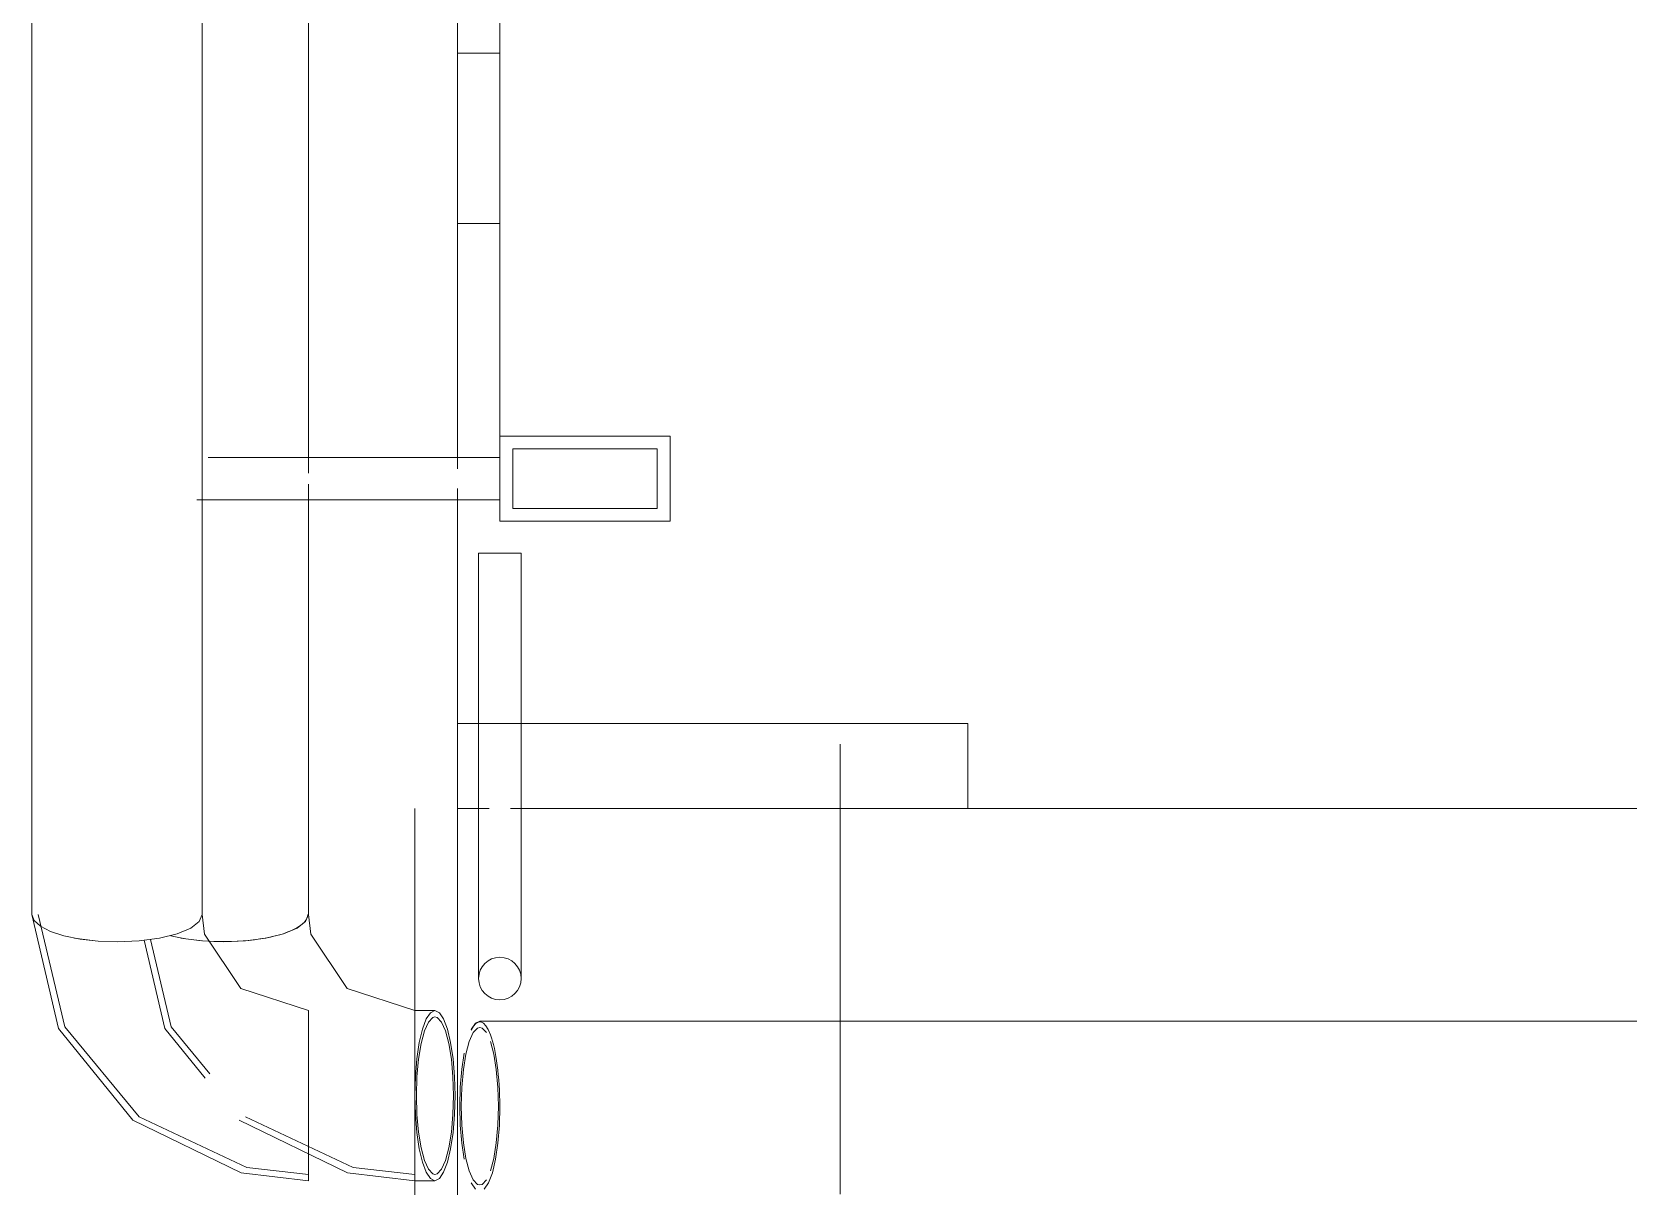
# Model space of a CAD drawing. Header units: millimetres. Extents: x -537608 to 253996, y -217170 to 186033.
# Drawn here: x -366101.4 to -365726.2, y -54589.4 to -54318.1 of the extents above; entities that cross this region are included whole.
import ezdxf

# ---------------------------------------------------------------- set-up
doc = ezdxf.new("R2010")
doc.units = ezdxf.units.MM
doc.layers.add('PDF _Геометрия', color=7, linetype='Continuous')

msp = doc.modelspace()

# ---------------------------------------------------------------- linework, layer by layer
at = {"layer": 'PDF _Геометрия', "lineweight": 9}
for p, q in [((-366101.375, -54160.697), (-366101.375, -54525.5883)), ((-366061.3731, -54525.5883), (-366061.3731, -54160.697)), ((-366036.373, -54421.846), (-366036.373, -54264.4349)), ((-365991.3762, -54265.6406), (-365991.3762, -54363.1436)), ((-366001.3746, -54323.1417), (-365991.3762, -54323.1417)), ((-365991.3762, -54323.1417), (-365991.3762, -54420.6404)), ((-365991.3762, -54363.1436), (-366001.3746, -54363.1436)), ((-365988.3707, -54430.1435), (-365988.3707, -54416.1407)), ((-365954.3713, -54416.1407), (-365954.3713, -54430.1435)), ((-365951.3744, -54433.1405), (-365951.3744, -54413.1438)), ((-366059.9091, -54418.143), (-366056.3696, -54418.143)), ((-366056.3696, -54418.143), (-365991.3762, -54418.143)), ((-365991.3762, -54418.143), (-366037.4409, -54418.143)), ((-365991.3762, -54418.3109), (-365991.3762, -54418.143)), ((-365991.3762, -54418.143), (-365991.3762, -54418.3109)), ((-365991.3762, -54418.3109), (-365991.3762, -54418.143)), ((-365991.3762, -54418.143), (-365991.3762, -54418.3109)), ((-365991.3762, -54418.8104), (-365991.3762, -54418.3109)), ((-365991.3762, -54418.3109), (-365991.3762, -54418.8104)), ((-365991.3762, -54418.8104), (-365991.3762, -54418.3109)), ((-365991.3762, -54418.3109), (-365991.3762, -54418.8104)), ((-365991.3762, -54419.607), (-365991.3762, -54418.8104)), ((-365991.3762, -54418.8104), (-365991.3762, -54419.607)), ((-365991.3762, -54419.607), (-365991.3762, -54418.8104)), ((-365991.3762, -54418.8104), (-365991.3762, -54419.607)), ((-365991.3762, -54420.6404), (-365991.3762, -54419.607)), ((-365991.3762, -54419.607), (-365991.3762, -54420.6404)), ((-365991.3762, -54420.6404), (-365991.3762, -54419.607)), ((-365991.3762, -54419.607), (-365991.3762, -54420.6404)), ((-365991.3762, -54420.6404), (-365991.3762, -54421.846)), ((-365991.3762, -54421.846), (-365991.3762, -54423.1421)), ((-365991.3762, -54423.1421), (-365991.3762, -54424.4339)), ((-366036.373, -54525.5883), (-366036.373, -54424.4339)), ((-365991.3762, -54424.4339), (-365991.3762, -54425.6438)), ((-365991.3762, -54425.6438), (-365991.3762, -54426.6773)), ((-365991.3762, -54426.6773), (-365991.3762, -54425.6438)), ((-365991.3762, -54425.6438), (-365991.3762, -54426.6773)), ((-365991.3762, -54426.6773), (-365991.3762, -54425.6438)), ((-365991.3762, -54425.6438), (-365991.3762, -54433.1405)), ((-365991.3762, -54426.6773), (-365991.3762, -54427.4739)), ((-365991.3762, -54427.4739), (-365991.3762, -54426.6773)), ((-365991.3762, -54426.6773), (-365991.3762, -54427.4739)), ((-365991.3762, -54427.4739), (-365991.3762, -54426.6773)), ((-365991.3762, -54427.4739), (-365991.3762, -54427.9733)), ((-365991.3762, -54427.9733), (-365991.3762, -54427.4739)), ((-365991.3762, -54427.4739), (-365991.3762, -54427.9733)), ((-365991.3762, -54427.9733), (-365991.3762, -54427.4739)), ((-365991.3762, -54427.9733), (-365991.3762, -54428.1413)), ((-365991.3762, -54428.1413), (-365991.3762, -54427.9733)), ((-365991.3762, -54427.9733), (-365991.3762, -54428.1413)), ((-365991.3762, -54428.1413), (-365991.3762, -54427.9733)), ((-366056.3696, -54428.1413), (-366062.596, -54428.1413)), ((-365991.3762, -54428.1413), (-366056.3696, -54428.1413)), ((-366037.4064, -54428.1413), (-365991.3762, -54428.1413)), ((-365996.3711, -54515.6675), (-365996.3711, -54440.6715)), ((-365996.3711, -54440.6715), (-365996.3711, -54515.6675)), ((-365996.1989, -54440.6715), (-365996.3711, -54440.6715)), ((-365996.3711, -54440.6715), (-365996.1989, -54440.6715)), ((-365996.1989, -54440.6715), (-365996.3711, -54440.6715)), ((-365996.3711, -54440.6715), (-365996.1989, -54440.6715)), ((-365995.6994, -54440.6715), (-365996.1989, -54440.6715)), ((-365996.1989, -54440.6715), (-365995.6994, -54440.6715)), ((-365995.6994, -54440.6715), (-365996.1989, -54440.6715)), ((-365996.1989, -54440.6715), (-365995.6994, -54440.6715)), ((-365994.9071, -54440.6715), (-365995.6994, -54440.6715)), ((-365995.6994, -54440.6715), (-365994.9071, -54440.6715)), ((-365994.9071, -54440.6715), (-365995.6994, -54440.6715)), ((-365995.6994, -54440.6715), (-365994.9071, -54440.6715)), ((-365994.9071, -54440.6715), (-365993.8737, -54440.6715)), ((-365993.8737, -54440.6715), (-365992.668, -54440.6715)), ((-365992.668, -54440.6715), (-365991.3762, -54440.6715)), ((-365991.3762, -54440.6715), (-365990.0759, -54440.6715)), ((-365990.0759, -54440.6715), (-365988.8702, -54440.6715)), ((-365988.8702, -54440.6715), (-365987.8368, -54440.6715)), ((-365987.8368, -54440.6715), (-365987.0445, -54440.6715)), ((-365987.0445, -54440.6715), (-365987.8368, -54440.6715)), ((-365987.8368, -54440.6715), (-365987.0445, -54440.6715)), ((-365987.0445, -54440.6715), (-365987.8368, -54440.6715)), ((-365987.0445, -54440.6715), (-365986.545, -54440.6715)), ((-365986.545, -54440.6715), (-365987.0445, -54440.6715)), ((-365987.0445, -54440.6715), (-365986.545, -54440.6715)), ((-365986.545, -54440.6715), (-365987.0445, -54440.6715)), ((-365986.545, -54440.6715), (-365986.3728, -54440.6715)), ((-365986.3728, -54440.6715), (-365986.545, -54440.6715)), ((-365986.545, -54440.6715), (-365986.3728, -54440.6715)), ((-365986.3728, -54440.6715), (-365986.545, -54440.6715)), ((-365986.3728, -54515.6675), (-365986.3728, -54440.6715)), ((-365986.3728, -54440.6715), (-365986.3728, -54515.6675)), ((-365881.3689, -54480.6691), (-366001.3746, -54480.6691)), ((-365881.3689, -54500.67), (-365881.3689, -54480.6691)), ((-365996.3711, -54515.6675), (-365996.3711, -54519.2026)), ((-365996.3711, -54519.2026), (-365996.3711, -54515.6675)), ((-365986.3728, -54532.0515), (-365986.3728, -54515.6675)), ((-365986.3728, -54515.6675), (-365986.3728, -54532.0515)), ((-365996.3711, -54519.2026), (-365996.3711, -54534.5576)), ((-365996.3711, -54534.5576), (-365996.3711, -54519.2026)), ((-366101.375, -54525.5883), (-366100.8669, -54527.0222)), ((-366101.375, -54525.5883), (-366095.1229, -54552.3754)), ((-366100.8669, -54527.0222), (-366099.3943, -54528.3828)), ((-366099.8765, -54525.5883), (-366093.6244, -54552.0223)), ((-366099.3943, -54528.3828), (-366097.0088, -54529.6057)), ((-366067.2292, -54530.144), (-366064.0514, -54528.8092)), ((-366064.0514, -54528.8092), (-366067.2292, -54530.144)), ((-366064.0514, -54528.8092), (-366062.0535, -54527.2547)), ((-366062.0535, -54527.2547), (-366064.0514, -54528.8092)), ((-366062.0535, -54527.2547), (-366061.3731, -54525.5883)), ((-366061.3731, -54525.5883), (-366062.0535, -54527.2547)), ((-366060.8478, -54530.1913), (-366061.3731, -54525.5883)), ((-366042.2291, -54530.144), (-366039.0513, -54528.8092)), ((-366039.0513, -54528.8092), (-366037.0533, -54527.2547)), ((-366037.0533, -54527.2547), (-366036.373, -54525.5883)), ((-366035.8477, -54530.1913), (-366036.373, -54525.5883)), ((-366097.0088, -54529.6057), (-366093.8397, -54530.6263)), ((-366093.8397, -54530.6263), (-366090.0505, -54531.3927)), ((-366091.3767, -54531.1688), (-366086.5454, -54531.8146)), ((-366090.0505, -54531.3927), (-366085.8307, -54531.8707)), ((-366085.8307, -54531.8707), (-366081.3697, -54532.0343)), ((-366081.3697, -54532.0343), (-366076.1941, -54531.8146)), ((-366076.1941, -54531.8146), (-366081.3697, -54532.0343)), ((-366076.1941, -54531.8146), (-366071.3715, -54531.1688)), ((-366071.3715, -54531.1688), (-366076.1941, -54531.8146)), ((-366074.9626, -54531.6467), (-366070.1227, -54552.3754)), ((-366073.49, -54531.453), (-366068.6243, -54552.0223)), ((-366071.3715, -54531.1688), (-366067.2292, -54530.144)), ((-366067.2292, -54530.144), (-366071.3715, -54531.1688)), ((-366066.3766, -54531.1688), (-366061.5453, -54531.8146)), ((-366052.2705, -54543.0101), (-366060.8478, -54530.1913)), ((-366056.3696, -54532.0343), (-366051.194, -54531.8146)), ((-366051.194, -54531.8146), (-366046.3713, -54531.1688)), ((-366046.3713, -54531.1688), (-366042.2291, -54530.144)), ((-366027.2704, -54543.0101), (-366035.8477, -54530.1913)), ((-365986.3728, -54540.4178), (-365986.3728, -54532.0515)), ((-365986.3728, -54532.0515), (-365986.3728, -54540.4178)), ((-365996.3711, -54534.5576), (-365996.3711, -54540.6676)), ((-365996.3711, -54540.6676), (-365996.3711, -54534.5576)), ((-365986.3728, -54540.6676), (-365986.3728, -54540.4178)), ((-365986.3728, -54540.4178), (-365986.3728, -54540.6676)), ((-366036.373, -54548.1857), (-366052.2705, -54543.0101)), ((-366011.3729, -54548.1857), (-366027.2704, -54543.0101)), ((-366036.373, -54548.569), (-366036.373, -54548.1857)), ((-366036.373, -54548.1857), (-366036.373, -54548.2288)), ((-366036.373, -54548.2288), (-366036.373, -54549.2536)), ((-366036.373, -54550.2397), (-366036.373, -54548.569)), ((-366036.373, -54549.2536), (-366036.373, -54551.1654)), ((-366036.373, -54549.7272), (-366036.373, -54549.6885)), ((-366036.373, -54549.6885), (-366036.373, -54550.0373)), ((-366036.373, -54550.6745), (-366036.373, -54549.7272)), ((-366036.373, -54550.0373), (-366036.373, -54551.5874)), ((-366036.373, -54553.1375), (-366036.373, -54550.2397)), ((-366036.373, -54552.8146), (-366036.373, -54550.6745)), ((-366036.373, -54551.1654), (-366036.373, -54553.9255)), ((-366036.373, -54551.5874), (-366036.373, -54554.2657)), ((-366011.3729, -54548.569), (-366011.3729, -54548.1857)), ((-366011.3729, -54548.1857), (-366011.3729, -54548.2288)), ((-366011.3729, -54548.2288), (-366011.3729, -54549.2536)), ((-366011.3729, -54550.2397), (-366011.3729, -54548.569)), ((-366011.3729, -54549.2536), (-366011.3729, -54551.1654)), ((-366011.3729, -54549.7272), (-366011.3729, -54549.6885)), ((-366011.3729, -54549.6885), (-366011.3729, -54550.0373)), ((-366011.3729, -54550.6745), (-366011.3729, -54549.7272)), ((-366011.3729, -54550.0373), (-366011.3729, -54551.5874)), ((-366011.3729, -54553.1375), (-366011.3729, -54550.2397)), ((-366011.3729, -54552.8146), (-366011.3729, -54550.6745)), ((-366011.3729, -54551.1654), (-366011.3729, -54553.9255)), ((-366011.3729, -54551.5874), (-366011.3729, -54554.2657)), ((-366011.3643, -54548.1857), (-366006.645, -54548.1857)), ((-366006.645, -54548.1857), (-366011.3643, -54548.1857)), ((-366011.3643, -54548.6895), (-366011.3643, -54548.1857)), ((-366011.3643, -54548.1857), (-366011.3643, -54548.866)), ((-366011.3643, -54548.6895), (-366011.3643, -54548.1857)), ((-366011.3643, -54548.1857), (-366011.3643, -54548.866)), ((-366011.3643, -54550.1664), (-366011.3643, -54548.6895)), ((-366011.3643, -54550.1664), (-366011.3643, -54548.6895)), ((-366011.3643, -54548.866), (-366011.3643, -54550.864)), ((-366011.3643, -54548.866), (-366011.3643, -54550.864)), ((-366011.3643, -54550.3171), (-366011.3643, -54549.6885)), ((-366011.3643, -54549.6885), (-366011.3643, -54550.3171)), ((-366011.3643, -54550.3171), (-366011.3643, -54549.6885)), ((-366011.3643, -54549.6885), (-366011.3643, -54550.3171)), ((-366011.3643, -54552.552), (-366011.3643, -54550.1664)), ((-366011.3643, -54552.552), (-366011.3643, -54550.1664)), ((-366011.3643, -54552.1644), (-366011.3643, -54550.3171)), ((-366011.3643, -54550.3171), (-366011.3643, -54552.1644)), ((-366011.3643, -54552.1644), (-366011.3643, -54550.3171)), ((-366011.3643, -54550.3171), (-366011.3643, -54552.1644)), ((-366011.3643, -54550.864), (-366011.3643, -54554.0461)), ((-366011.3643, -54550.864), (-366011.3643, -54554.0461)), ((-366008.6946, -54550.1664), (-366009.5902, -54552.5476)), ((-366008.6946, -54550.1664), (-366009.5902, -54552.5476)), ((-366009.1252, -54552.961), (-366008.1952, -54550.8898)), ((-366009.1252, -54552.961), (-366008.1952, -54550.8898)), ((-366007.6957, -54548.6895), (-366008.6946, -54550.1664)), ((-366007.6957, -54548.6895), (-366008.6946, -54550.1664)), ((-366008.1952, -54550.8898), (-366007.1703, -54549.822)), ((-366008.1952, -54550.8898), (-366007.1703, -54549.822)), ((-366006.645, -54548.1857), (-366007.6957, -54548.6895)), ((-366006.645, -54548.1857), (-366007.6957, -54548.6895)), ((-366007.1703, -54549.822), (-366006.645, -54549.6885)), ((-366007.1703, -54549.822), (-366006.645, -54549.6885)), ((-366005.5944, -54548.6895), (-366006.645, -54548.1857)), ((-366005.5944, -54548.6895), (-366006.645, -54548.1857)), ((-366006.645, -54549.6885), (-366006.1197, -54549.822)), ((-366006.645, -54549.6885), (-366006.1197, -54549.822)), ((-366006.1197, -54549.822), (-366005.0949, -54550.8898)), ((-366006.1197, -54549.822), (-366005.0949, -54550.8898)), ((-366004.5954, -54550.1664), (-366005.5944, -54548.6895)), ((-366004.5954, -54550.1664), (-366005.5944, -54548.6895)), ((-366005.0949, -54550.8898), (-366004.1648, -54552.961)), ((-366005.0949, -54550.8898), (-366004.1648, -54552.961)), ((-366003.6998, -54552.5476), (-366004.5954, -54550.1664)), ((-366003.6998, -54552.5476), (-366004.5954, -54550.1664)), ((-365997.1462, -54551.1697), (-365998.1452, -54552.6509)), ((-365996.0955, -54550.6702), (-365997.1462, -54551.1697)), ((-362106.6542, -54550.6702), (-365996.0955, -54550.6702)), ((-366095.1229, -54552.3754), (-366077.6581, -54573.9437)), ((-366093.6244, -54552.0223), (-366076.1855, -54573.1901)), ((-366070.1227, -54552.3754), (-366060.6669, -54564.053)), ((-366068.6243, -54552.0223), (-366059.5646, -54563.0239)), ((-366036.373, -54556.001), (-366036.373, -54552.8146)), ((-366036.373, -54557.0602), (-366036.373, -54553.1375)), ((-366036.373, -54553.9255), (-366036.373, -54557.4047)), ((-366036.373, -54554.2657), (-366036.373, -54557.8955)), ((-366011.3729, -54556.001), (-366011.3729, -54552.8146)), ((-366011.3729, -54557.0602), (-366011.3729, -54553.1375)), ((-366011.3729, -54553.9255), (-366011.3729, -54557.4047)), ((-366011.3729, -54554.2657), (-366011.3729, -54557.8955)), ((-366011.3643, -54555.1053), (-366011.3643, -54552.1644)), ((-366011.3643, -54552.1644), (-366011.3643, -54555.1053)), ((-366011.3643, -54555.1053), (-366011.3643, -54552.1644)), ((-366011.3643, -54552.1644), (-366011.3643, -54555.1053)), ((-366011.3643, -54555.7167), (-366011.3643, -54552.552)), ((-366011.3643, -54555.7167), (-366011.3643, -54552.552)), ((-366011.3643, -54554.0461), (-366011.3643, -54558.1884)), ((-366011.3643, -54554.0461), (-366011.3643, -54558.1884)), ((-366011.3643, -54558.9376), (-366011.3643, -54555.1053)), ((-366011.3643, -54555.1053), (-366011.3643, -54558.9376)), ((-366011.3643, -54558.9376), (-366011.3643, -54555.1053)), ((-366011.3643, -54555.1053), (-366011.3643, -54558.9376)), ((-366009.5902, -54552.5476), (-366010.3395, -54555.7167)), ((-366009.5902, -54552.5476), (-366010.3395, -54555.7167)), ((-366009.9175, -54555.9191), (-366009.1252, -54552.961)), ((-366009.9175, -54555.9191), (-366009.1252, -54552.961)), ((-366004.1648, -54552.961), (-366003.3725, -54555.9191)), ((-366004.1648, -54552.961), (-366003.3725, -54555.9191)), ((-366002.9506, -54555.7167), (-366003.6998, -54552.5476)), ((-366002.9506, -54555.7167), (-366003.6998, -54552.5476)), ((-365998.5757, -54555.4455), (-365999.3594, -54558.4036)), ((-365997.6457, -54553.37), (-365998.5757, -54555.4455)), ((-365996.6208, -54552.3065), (-365997.6457, -54553.37)), ((-365996.0955, -54552.1687), (-365996.6208, -54552.3065)), ((-365996.0955, -54552.1687), (-365996.6208, -54552.3065)), ((-365995.5702, -54552.3065), (-365996.0955, -54552.1687)), ((-365995.5702, -54552.3065), (-365996.0955, -54552.1687)), ((-365994.5454, -54553.37), (-365995.5702, -54552.3065)), ((-365992.823, -54558.4036), (-365993.6154, -54555.4455)), ((-366036.373, -54560.0183), (-366036.373, -54556.001)), ((-366036.373, -54561.7408), (-366036.373, -54557.0602)), ((-366036.373, -54557.4047), (-366036.373, -54561.4221)), ((-366036.373, -54557.8955), (-366036.373, -54562.223)), ((-366011.3729, -54560.0183), (-366011.3729, -54556.001)), ((-366011.3729, -54561.7408), (-366011.3729, -54557.0602)), ((-366011.3729, -54557.4047), (-366011.3729, -54561.4221)), ((-366011.3729, -54557.8955), (-366011.3729, -54562.223)), ((-366011.3643, -54559.5059), (-366011.3643, -54555.7167)), ((-366011.3643, -54559.5059), (-366011.3643, -54555.7167)), ((-366011.3643, -54558.1884), (-366011.3643, -54563.011)), ((-366011.3643, -54558.1884), (-366011.3643, -54563.011)), ((-366011.3643, -54563.3985), (-366011.3643, -54558.9376)), ((-366011.3643, -54558.9376), (-366011.3643, -54563.3985)), ((-366011.3643, -54563.3985), (-366011.3643, -54558.9376)), ((-366011.3643, -54558.9376), (-366011.3643, -54563.3985)), ((-366010.3395, -54555.7167), (-366010.8993, -54559.5102)), ((-366010.3395, -54555.7167), (-366010.8993, -54559.5102)), ((-366010.5117, -54559.5878), (-366009.9175, -54555.9191)), ((-366010.5117, -54559.5878), (-366009.9175, -54555.9191)), ((-366003.3725, -54555.9191), (-366002.7783, -54559.5878)), ((-366003.3725, -54555.9191), (-366002.7783, -54559.5878)), ((-366002.3908, -54559.5102), (-366002.9506, -54555.7167)), ((-366002.3908, -54559.5102), (-366002.9506, -54555.7167)), ((-366000.3498, -54561.9905), (-365999.7814, -54558.2013)), ((-365999.7814, -54558.2013), (-366000.3498, -54561.9905)), ((-365999.3594, -54558.4036), (-365999.9623, -54562.0723)), ((-365992.2288, -54562.0723), (-365992.823, -54558.4036)), ((-366036.373, -54564.5913), (-366036.373, -54560.0183)), ((-366036.373, -54561.4221), (-366036.373, -54565.7753)), ((-366036.373, -54566.1198), (-366036.373, -54561.7408)), ((-366036.373, -54562.223), (-366036.373, -54566.9595)), ((-366011.3729, -54564.5913), (-366011.3729, -54560.0183)), ((-366011.3729, -54561.4221), (-366011.3729, -54565.7753)), ((-366011.3729, -54566.1198), (-366011.3729, -54561.7408)), ((-366011.3729, -54562.223), (-366011.3729, -54566.9595)), ((-366011.3643, -54563.7301), (-366011.3643, -54559.5059)), ((-366011.3643, -54563.7301), (-366011.3643, -54559.5059)), ((-366011.3643, -54563.011), (-366011.3643, -54568.1867)), ((-366011.3643, -54563.011), (-366011.3643, -54568.1867)), ((-366010.8993, -54559.5102), (-366011.2438, -54563.7344)), ((-366010.8993, -54559.5102), (-366011.2438, -54563.7344)), ((-366010.8821, -54563.7602), (-366010.5117, -54559.5878)), ((-366010.8821, -54563.7602), (-366010.5117, -54559.5878)), ((-366002.7783, -54559.5878), (-366002.408, -54563.7602)), ((-366002.7783, -54559.5878), (-366002.408, -54563.7602)), ((-366002.0377, -54563.7344), (-366002.3908, -54559.5102)), ((-366002.0377, -54563.7344), (-366002.3908, -54559.5102)), ((-366000.6943, -54566.2189), (-366000.3498, -54561.9905)), ((-366000.3498, -54561.9905), (-366000.6943, -54566.2189)), ((-365999.9623, -54562.0723), (-366000.3326, -54566.2404)), ((-365991.8499, -54566.2404), (-365992.2288, -54562.0723)), ((-366036.373, -54569.4138), (-366036.373, -54564.5913)), ((-366036.373, -54565.7753), (-366036.373, -54570.2535)), ((-366036.373, -54570.598), (-366036.373, -54566.1198)), ((-366011.3729, -54569.4138), (-366011.3729, -54564.5913)), ((-366011.3729, -54565.7753), (-366011.3729, -54570.2535)), ((-366011.3729, -54570.598), (-366011.3729, -54566.1198)), ((-366011.3643, -54568.1867), (-366011.3643, -54563.3985)), ((-366011.3643, -54563.3985), (-366011.3643, -54568.1867)), ((-366011.3643, -54568.1867), (-366011.3643, -54563.3985)), ((-366011.3643, -54563.3985), (-366011.3643, -54568.1867)), ((-366011.3643, -54568.1867), (-366011.3643, -54563.7301)), ((-366011.3643, -54568.1867), (-366011.3643, -54563.7301)), ((-366011.2438, -54563.7344), (-366011.3643, -54568.1867)), ((-366011.2438, -54563.7344), (-366011.3643, -54568.1867)), ((-366011.0112, -54568.1867), (-366010.8821, -54563.7602)), ((-366011.0112, -54568.1867), (-366010.8821, -54563.7602)), ((-366002.408, -54563.7602), (-366002.2788, -54568.1867)), ((-366002.408, -54563.7602), (-366002.2788, -54568.1867)), ((-366001.9258, -54568.1867), (-366002.0377, -54563.7344)), ((-366001.9258, -54568.1867), (-366002.0377, -54563.7344)), ((-366000.8149, -54570.6712), (-366000.6943, -54566.2189)), ((-366000.6943, -54566.2189), (-366000.8149, -54570.6712)), ((-366000.3326, -54566.2404), (-366000.4618, -54570.6712)), ((-365991.7293, -54570.6712), (-365991.8499, -54566.2404)), ((-366036.373, -54566.9595), (-366036.373, -54571.7778)), ((-366036.373, -54574.1504), (-366036.373, -54569.4138)), ((-366036.373, -54570.2535), (-366036.373, -54574.6326)), ((-366036.373, -54574.9512), (-366036.373, -54570.598)), ((-366011.3729, -54566.9595), (-366011.3729, -54571.7778)), ((-366011.3729, -54574.1504), (-366011.3729, -54569.4138)), ((-366011.3729, -54570.2535), (-366011.3729, -54574.6326)), ((-366011.3729, -54574.9512), (-366011.3729, -54570.598)), ((-366011.3643, -54568.1867), (-366011.3643, -54572.9748)), ((-366011.3643, -54572.9748), (-366011.3643, -54568.1867)), ((-366011.3643, -54568.1867), (-366011.3643, -54572.639)), ((-366011.3643, -54573.3623), (-366011.3643, -54568.1867)), ((-366011.3643, -54568.1867), (-366011.2438, -54572.6346)), ((-366011.3643, -54568.1867), (-366011.3643, -54572.9748)), ((-366011.3643, -54572.9748), (-366011.3643, -54568.1867)), ((-366011.3643, -54568.1867), (-366011.3643, -54572.639)), ((-366011.3643, -54573.3623), (-366011.3643, -54568.1867)), ((-366011.3643, -54568.1867), (-366011.2438, -54572.6346)), ((-366010.8821, -54572.6131), (-366011.0112, -54568.1867)), ((-366010.8821, -54572.6131), (-366011.0112, -54568.1867)), ((-366002.2788, -54568.1867), (-366002.408, -54572.6131)), ((-366002.2788, -54568.1867), (-366002.408, -54572.6131)), ((-366002.0377, -54572.6346), (-366001.9258, -54568.1867)), ((-366002.0377, -54572.6346), (-366001.9258, -54568.1867)), ((-366077.6581, -54573.9437), (-366052.2273, -54586.2973)), ((-366076.1855, -54573.1901), (-366050.8839, -54585.0701)), ((-366052.658, -54573.9437), (-366027.2272, -54586.2973)), ((-366051.1854, -54573.1901), (-366025.8838, -54585.0701)), ((-366036.373, -54571.7778), (-366036.373, -54576.355)), ((-366036.373, -54578.4778), (-366036.373, -54574.1504)), ((-366011.3729, -54571.7778), (-366011.3729, -54576.355)), ((-366011.3729, -54578.4778), (-366011.3729, -54574.1504)), ((-366011.3643, -54572.639), (-366011.3643, -54576.8674)), ((-366011.3643, -54572.639), (-366011.3643, -54576.8674)), ((-366011.3643, -54572.9748), (-366011.3643, -54577.4358)), ((-366011.3643, -54577.4358), (-366011.3643, -54572.9748)), ((-366011.3643, -54572.9748), (-366011.3643, -54577.4358)), ((-366011.3643, -54577.4358), (-366011.3643, -54572.9748)), ((-366011.3643, -54578.185), (-366011.3643, -54573.3623)), ((-366011.3643, -54578.185), (-366011.3643, -54573.3623)), ((-366011.2438, -54572.6346), (-366010.8993, -54576.8631)), ((-366011.2438, -54572.6346), (-366010.8993, -54576.8631)), ((-366010.5117, -54576.7855), (-366010.8821, -54572.6131)), ((-366010.5117, -54576.7855), (-366010.8821, -54572.6131)), ((-366002.408, -54572.6131), (-366002.7783, -54576.7855)), ((-366002.408, -54572.6131), (-366002.7783, -54576.7855)), ((-366002.3908, -54576.8631), (-366002.0377, -54572.6346)), ((-366002.3908, -54576.8631), (-366002.0377, -54572.6346)), ((-366000.8149, -54570.6712), (-366000.6943, -54575.1192)), ((-366000.6943, -54575.1192), (-366000.8149, -54570.6712)), ((-366000.4618, -54570.6712), (-366000.3326, -54575.0977)), ((-365991.8499, -54575.0977), (-365991.7293, -54570.6712)), ((-365991.3762, -54570.6712), (-365991.4882, -54575.1192)), ((-366036.373, -54574.6326), (-366036.373, -54579.3131)), ((-366036.373, -54578.9687), (-366036.373, -54574.9512)), ((-366036.373, -54576.355), (-366036.373, -54580.3724)), ((-366011.3729, -54574.6326), (-366011.3729, -54579.3131)), ((-366011.3729, -54578.9687), (-366011.3729, -54574.9512)), ((-366011.3729, -54576.355), (-366011.3729, -54580.3724)), ((-366011.3643, -54576.8674), (-366011.3643, -54580.6566)), ((-366011.3643, -54576.8674), (-366011.3643, -54580.6566)), ((-366011.3643, -54577.4358), (-366011.3643, -54581.268)), ((-366011.3643, -54581.268), (-366011.3643, -54577.4358)), ((-366011.3643, -54577.4358), (-366011.3643, -54581.268)), ((-366011.3643, -54581.268), (-366011.3643, -54577.4358)), ((-366010.8993, -54576.8631), (-366010.3395, -54580.6566)), ((-366010.8993, -54576.8631), (-366010.3395, -54580.6566)), ((-366009.9175, -54580.4542), (-366010.5117, -54576.7855)), ((-366009.9175, -54580.4542), (-366010.5117, -54576.7855)), ((-366002.7783, -54576.7855), (-366003.3725, -54580.4542)), ((-366002.7783, -54576.7855), (-366003.3725, -54580.4542)), ((-366002.9506, -54580.6566), (-366002.3908, -54576.8631)), ((-366002.9506, -54580.6566), (-366002.3908, -54576.8631)), ((-366000.6943, -54575.1192), (-366000.3498, -54579.3476)), ((-366000.3498, -54579.3476), (-366000.6943, -54575.1192)), ((-366000.3326, -54575.0977), (-365999.9623, -54579.2658)), ((-365992.2288, -54579.2658), (-365991.8499, -54575.0977)), ((-365991.4882, -54575.1192), (-365991.8413, -54579.3476)), ((-366036.373, -54582.1077), (-366036.373, -54578.4778)), ((-366036.373, -54582.4479), (-366036.373, -54578.9687)), ((-366036.373, -54579.3131), (-366036.373, -54583.2358)), ((-366036.373, -54580.3724), (-366036.373, -54583.5588)), ((-366011.3729, -54582.1077), (-366011.3729, -54578.4778)), ((-366011.3729, -54582.4479), (-366011.3729, -54578.9687)), ((-366011.3729, -54579.3131), (-366011.3729, -54583.2358)), ((-366011.3729, -54580.3724), (-366011.3729, -54583.5588)), ((-366011.3643, -54582.3273), (-366011.3643, -54578.185)), ((-366011.3643, -54582.3273), (-366011.3643, -54578.185)), ((-366011.3643, -54580.6566), (-366011.3643, -54583.8214)), ((-366011.3643, -54580.6566), (-366011.3643, -54583.8214)), ((-366011.3643, -54581.268), (-366011.3643, -54584.209)), ((-366011.3643, -54584.209), (-366011.3643, -54581.268)), ((-366011.3643, -54581.268), (-366011.3643, -54584.209)), ((-366011.3643, -54584.209), (-366011.3643, -54581.268)), ((-366010.3395, -54580.6566), (-366009.5902, -54583.8214)), ((-366010.3395, -54580.6566), (-366009.5902, -54583.8214)), ((-366009.1252, -54583.4123), (-366009.9175, -54580.4542)), ((-366009.1252, -54583.4123), (-366009.9175, -54580.4542)), ((-366003.3725, -54580.4542), (-366004.1648, -54583.4123)), ((-366003.3725, -54580.4542), (-366004.1648, -54583.4123)), ((-366003.6998, -54583.8214), (-366002.9506, -54580.6566)), ((-366003.6998, -54583.8214), (-366002.9506, -54580.6566)), ((-366000.3498, -54579.3476), (-365999.7814, -54583.1411)), ((-365999.7814, -54583.1411), (-366000.3498, -54579.3476)), ((-365999.9623, -54579.2658), (-365999.3594, -54582.9387)), ((-365992.823, -54582.9387), (-365992.2288, -54579.2658)), ((-365991.8413, -54579.3476), (-365992.4011, -54583.1411)), ((-366050.8839, -54585.0701), (-366036.373, -54586.6848)), ((-366036.373, -54584.786), (-366036.373, -54582.1077)), ((-366036.373, -54585.2079), (-366036.373, -54582.4479)), ((-366036.373, -54583.2358), (-366036.373, -54586.1337)), ((-366036.373, -54583.5588), (-366036.373, -54585.6988)), ((-366036.373, -54586.3361), (-366036.373, -54584.786)), ((-366036.373, -54587.1198), (-366036.373, -54585.2079)), ((-366025.8838, -54585.0701), (-366011.3729, -54586.6848)), ((-366011.3729, -54584.786), (-366011.3729, -54582.1077)), ((-366011.3729, -54585.2079), (-366011.3729, -54582.4479)), ((-366011.3729, -54583.2358), (-366011.3729, -54586.1337)), ((-366011.3729, -54583.5588), (-366011.3729, -54585.6988)), ((-366011.3729, -54586.3361), (-366011.3729, -54584.786)), ((-366011.3729, -54587.1198), (-366011.3729, -54585.2079)), ((-366011.3643, -54585.5051), (-366011.3643, -54582.3273)), ((-366011.3643, -54585.5051), (-366011.3643, -54582.3273)), ((-366011.3643, -54583.8214), (-366011.3643, -54586.2026)), ((-366011.3643, -54583.8214), (-366011.3643, -54586.2026)), ((-366011.3643, -54584.209), (-366011.3643, -54586.0562)), ((-366011.3643, -54586.0562), (-366011.3643, -54584.209)), ((-366011.3643, -54584.209), (-366011.3643, -54586.0562)), ((-366011.3643, -54586.0562), (-366011.3643, -54584.209)), ((-366011.3643, -54587.503), (-366011.3643, -54585.5051)), ((-366011.3643, -54587.503), (-366011.3643, -54585.5051)), ((-366009.5902, -54583.8214), (-366008.6946, -54586.2069)), ((-366009.5902, -54583.8214), (-366008.6946, -54586.2069)), ((-366008.1952, -54585.4835), (-366009.1252, -54583.4123)), ((-366008.1952, -54585.4835), (-366009.1252, -54583.4123)), ((-366007.1703, -54586.5514), (-366008.1952, -54585.4835)), ((-366007.1703, -54586.5514), (-366008.1952, -54585.4835)), ((-366005.0949, -54585.4835), (-366006.1197, -54586.5514)), ((-366005.0949, -54585.4835), (-366006.1197, -54586.5514)), ((-366004.1648, -54583.4123), (-366005.0949, -54585.4835)), ((-366004.1648, -54583.4123), (-366005.0949, -54585.4835)), ((-366004.5954, -54586.2069), (-366003.6998, -54583.8214)), ((-366004.5954, -54586.2069), (-366003.6998, -54583.8214)), ((-365999.3594, -54582.9387), (-365998.5757, -54585.8969)), ((-365993.6154, -54585.8969), (-365992.823, -54582.9387)), ((-365992.4011, -54583.1411), (-365993.1503, -54586.3059)), ((-366052.2273, -54586.2973), (-366036.373, -54588.1876)), ((-366036.373, -54585.6988), (-366036.373, -54586.6461)), ((-366036.373, -54586.1337), (-366036.373, -54587.8044)), ((-366036.373, -54586.6848), (-366036.373, -54586.3361)), ((-366036.373, -54586.6461), (-366036.373, -54586.6848)), ((-366036.373, -54588.1446), (-366036.373, -54587.1198)), ((-366036.373, -54587.8044), (-366036.373, -54588.1833)), ((-366036.373, -54588.1833), (-366036.373, -54588.1446)), ((-366027.2272, -54586.2973), (-366011.3729, -54588.1876)), ((-366011.3729, -54585.6988), (-366011.3729, -54586.6461)), ((-366011.3729, -54586.1337), (-366011.3729, -54587.8044)), ((-366011.3729, -54586.6848), (-366011.3729, -54586.3361)), ((-366011.3729, -54586.6461), (-366011.3729, -54586.6848)), ((-366011.3729, -54588.1446), (-366011.3729, -54587.1198)), ((-366011.3729, -54587.8044), (-366011.3729, -54588.1833)), ((-366011.3729, -54588.1833), (-366011.3729, -54588.1446)), ((-366011.3643, -54586.0562), (-366011.3643, -54586.6848)), ((-366011.3643, -54586.6848), (-366011.3643, -54586.0562)), ((-366011.3643, -54586.0562), (-366011.3643, -54586.6848)), ((-366011.3643, -54586.6848), (-366011.3643, -54586.0562)), ((-366011.3643, -54586.2026), (-366011.3643, -54587.6838)), ((-366011.3643, -54586.2026), (-366011.3643, -54587.6838)), ((-366011.3643, -54588.1876), (-366011.3643, -54587.503)), ((-366011.3643, -54588.1876), (-366011.3643, -54587.503)), ((-366011.3643, -54587.6838), (-366011.3643, -54588.1876)), ((-366011.3643, -54587.6838), (-366011.3643, -54588.1876)), ((-366006.645, -54588.1876), (-366011.3643, -54588.1876)), ((-366011.3643, -54588.1876), (-366006.645, -54588.1876)), ((-366008.6946, -54586.2069), (-366007.6957, -54587.6838)), ((-366008.6946, -54586.2069), (-366007.6957, -54587.6838)), ((-366007.6957, -54587.6838), (-366006.645, -54588.1876)), ((-366007.6957, -54587.6838), (-366006.645, -54588.1876)), ((-366006.645, -54586.6848), (-366007.1703, -54586.5514)), ((-366006.645, -54586.6848), (-366007.1703, -54586.5514)), ((-366006.1197, -54586.5514), (-366006.645, -54586.6848)), ((-366006.1197, -54586.5514), (-366006.645, -54586.6848)), ((-366006.645, -54588.1876), (-366005.5944, -54587.6838)), ((-366006.645, -54588.1876), (-366005.5944, -54587.6838)), ((-366005.5944, -54587.6838), (-366004.5954, -54586.2069)), ((-366005.5944, -54587.6838), (-366004.5954, -54586.2069)), ((-365998.5757, -54585.8969), (-365997.6457, -54587.968)), ((-365997.1462, -54590.1684), (-365998.1452, -54588.6871)), ((-365998.1452, -54588.6871), (-365997.1462, -54590.1684)), ((-365997.6457, -54587.968), (-365996.6208, -54589.0359)), ((-365996.6208, -54589.0359), (-365996.0955, -54589.1693)), ((-365996.6208, -54589.0359), (-365996.0955, -54589.1693)), ((-365996.0955, -54589.1693), (-365995.5702, -54589.0359)), ((-365996.0955, -54589.1693), (-365995.5702, -54589.0359)), ((-365995.5702, -54589.0359), (-365994.5454, -54587.968)), ((-365994.0459, -54588.6871), (-365995.0449, -54590.1684)), ((-365993.1503, -54586.3059), (-365994.0459, -54588.6871))]:
    msp.add_line(p, q, dxfattribs=at)
at = {"layer": 'PDF _Геометрия', "color": 9, "lineweight": 9, "true_color": 0xc0c0c0}
for p, q in [((-366001.3746, -54420.8256), (-366001.3746, -54265.4554)), ((-366001.3746, -55940.6693), (-366001.3746, -54425.4544))]:
    msp.add_line(p, q, dxfattribs=at)
at = {"layer": 'PDF _Геометрия', "lineweight": 20}
for p, q in [((-365991.3762, -54433.1405), (-365991.3762, -54413.1438)), ((-365991.3762, -54413.1438), (-365951.3744, -54413.1438)), ((-365954.3713, -54416.1407), (-365988.3707, -54416.1407)), ((-365988.3707, -54416.1407), (-365988.3707, -54430.1435)), ((-365954.3713, -54430.1435), (-365954.3713, -54416.1407)), ((-365951.3744, -54413.1438), (-365951.3744, -54433.1405)), ((-365988.3707, -54430.1435), (-365954.3713, -54430.1435)), ((-365951.3744, -54433.1405), (-365991.3762, -54433.1405))]:
    msp.add_line(p, q, dxfattribs=at)
at = {"layer": 'PDF _Геометрия', "color": 253, "lineweight": 9, "true_color": 0xaaaaaa}
for p, q in [((-365911.3725, -54485.539), (-365911.3725, -54591.3697)), ((-366011.3729, -55940.6693), (-366011.3729, -54500.67)), ((-365993.8737, -54500.67), (-366001.3746, -54500.67)), ((-365711.3716, -54500.67), (-365988.8702, -54500.67))]:
    msp.add_line(p, q, dxfattribs=at)
at = {"layer": 'PDF _Геометрия', "lineweight": 9}
msp.add_circle((-365991.3755, -54540.6683), 4.9999, dxfattribs=at)
msp.add_circle((-365991.3755, -54540.6683), 4.9999, dxfattribs=at)
for centre, major_axis, ratio, start_param, end_param in [((-366056.3378, -54525.6045), (19.808, 0.0155), 0.32206126, 4.03546158, 6.28326248), ((-365996.0848, -54570.5346), (-0.0125, 19.7015), 0.23703905, 4.70536562, 6.73339484)]:
    msp.add_ellipse(centre, major_axis=major_axis, ratio=ratio, start_param=start_param, end_param=end_param, dxfattribs=at)

doc.saveas('drawing.dxf')
